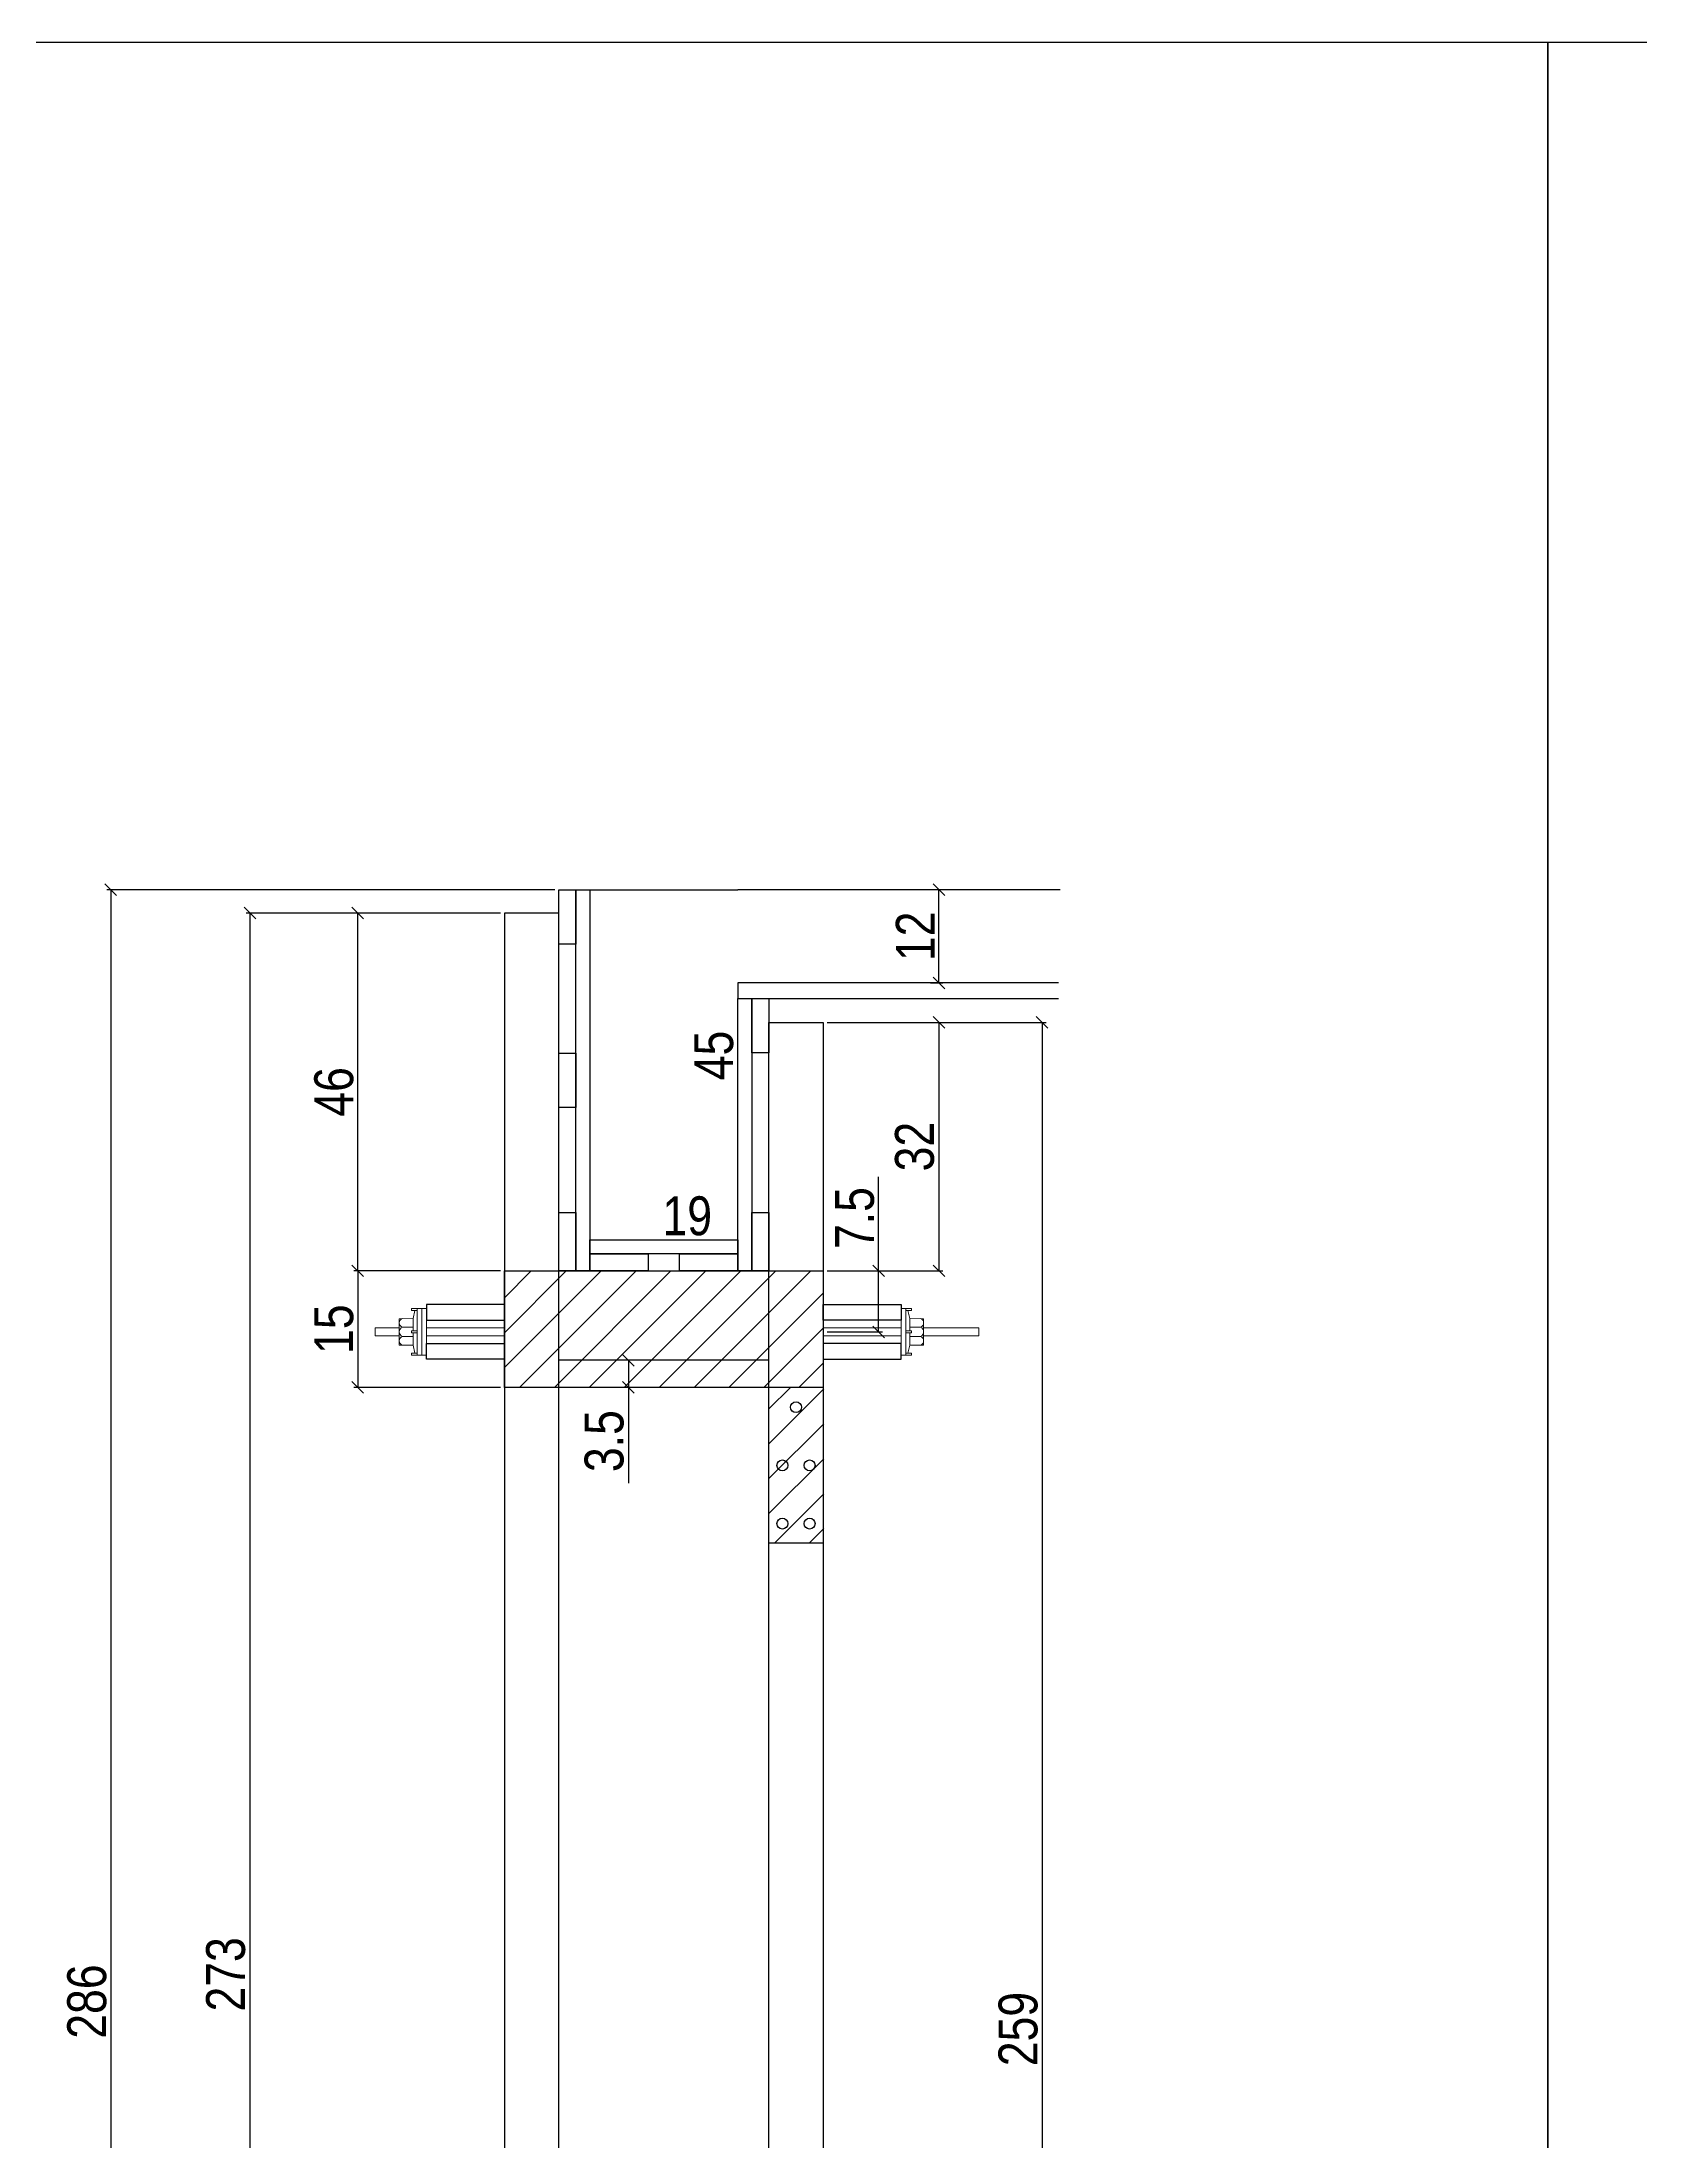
# Model space of a CAD drawing. Extents: x 15230 to 29563, y 3128 to 7338.
# Drawn here: x 25122 to 25533, y 5912 to 6452 of the extents above; entities that cross this region are included whole.
import ezdxf

# ---------------------------------------------------------------- set-up
doc = ezdxf.new("R2010")
doc.units = 0
doc.layers.add('BARRA_ANCORAGEM', color=1, linetype='Continuous', lineweight=15)
for name, color, linetype in [('COTA', 241, 'Continuous'), ('TIRAS REESCORAMENTO', 252, 'Continuous'), ('VIGAS', 3, 'Continuous')]:
    doc.layers.add(name, color=color, linetype=linetype)
doc.styles.add('COTA TECNICA 2X', font='techl___.ttf', dxfattribs={"height": 10})
doc.dimstyles.new('SECAO', dxfattribs={"dimscale": 0.333333, "dimtxt": 5, "dimasz": 9, "dimexe": 3, "dimexo": 3, "dimgap": 3, "dimtad": 1, "dimdec": 1, "dimlfac": 0.5, "dimzin": 12, "dimdsep": 46, "dimtxsty": 'COTA TECNICA 2X', "dimblk1": 'OBLIQUE', "dimblk2": 'OBLIQUE', "dimsah": 1, "dimcen": 0.9, "dimclrd": 4, "dimclre": 4, "dimclrt": 240, "dimadec": 1, "dimazin": 3, "dimtfac": 1, "dimtdec": 1, "dimtmove": 0, "dimatfit": 3, "dimfxl": 1, "dimtolj": 1, "dimtzin": 12, "dimarcsym": 0})

# ---------------------------------------------------------------- blocks, each defined once
blk = doc.blocks.new('_Oblique')
at = {"color": 0, "linetype": 'ByBlock', "lineweight": -2}
blk.add_line((-0.5, -0.5), (0.5, 0.5), dxfattribs=at)
blk = doc.blocks.new('*D233')
at = {"layer": 'COTA', "color": 4, "lineweight": -2, "transparency": 16777216}
for p, q in [((25239.81, 6228.16), (25174.4, 6228.16)), ((25175.4, 6228.16), (25175.4, 5682.07)), ((25239.81, 5682.07), (25174.4, 5682.07))]:
    blk.add_line(p, q, dxfattribs=at)
at = {"layer": 'DEFPOINTS', "color": 0, "transparency": 16777216}
for p in [(25240.81, 6228.16), (25175.4, 5682.07), (25240.81, 5682.07)]:
    blk.add_point(p, dxfattribs=at)
at = {"layer": 'COTA', "color": 4, "lineweight": -2, "transparency": 16777216, "xscale": 3, "yscale": 3, "zscale": 3}
for p, rotation in [((25175.4, 6228.16), 90), ((25175.4, 5682.07), 270)]:
    blk.add_blockref('_Oblique', p, dxfattribs=dict(at, rotation=rotation))
at = {"layer": 'COTA', "color": 240, "transparency": 16777216, "insert": (25169.18, 5955.12), "char_height": 10, "attachment_point": 5, "rotation": 90, "style": 'COTA TECNICA 2X'}
blk.add_mtext('\\A1;273', dxfattribs=at)
blk = doc.blocks.new('*D239')
at = {"layer": 'COTA', "color": 4, "lineweight": -2, "transparency": 16777216}
for p, q in [((25239.81, 6228.16), (25202.11, 6228.16)), ((25203.11, 6136.11), (25203.11, 6228.16)), ((25239.81, 6136.11), (25202.11, 6136.11))]:
    blk.add_line(p, q, dxfattribs=at)
at = {"layer": 'DEFPOINTS', "color": 0, "transparency": 16777216}
for p in [(25203.11, 6228.16), (25240.81, 6228.16), (25240.81, 6136.11)]:
    blk.add_point(p, dxfattribs=at)
at = {"layer": 'COTA', "color": 4, "lineweight": -2, "transparency": 16777216, "xscale": 3, "yscale": 3, "zscale": 3}
for p, rotation in [((25203.11, 6228.16), 90), ((25203.11, 6136.11), 270)]:
    blk.add_blockref('_Oblique', p, dxfattribs=dict(at, rotation=rotation))
at = {"layer": 'COTA', "color": 240, "transparency": 16777216, "insert": (25197.01, 6182.14), "char_height": 10, "attachment_point": 5, "rotation": 90, "style": 'COTA TECNICA 2X'}
blk.add_mtext('\\A1;46', dxfattribs=at)
blk = doc.blocks.new('*D240')
at = {"layer": 'COTA', "color": 4, "lineweight": -2, "transparency": 16777216}
for p, q in [((25323.81, 6200.04), (25353.56, 6200.04)), ((25352.56, 6200.04), (25352.56, 6136.11)), ((25323.81, 6136.11), (25353.56, 6136.11))]:
    blk.add_line(p, q, dxfattribs=at)
at = {"layer": 'DEFPOINTS', "color": 0, "transparency": 16777216}
for p in [(25322.81, 6200.04), (25322.81, 6136.11), (25352.56, 6136.11)]:
    blk.add_point(p, dxfattribs=at)
at = {"layer": 'COTA', "color": 4, "lineweight": -2, "transparency": 16777216, "xscale": 3, "yscale": 3, "zscale": 3}
for p, rotation in [((25352.56, 6200.04), 90), ((25352.56, 6136.11), 270)]:
    blk.add_blockref('_Oblique', p, dxfattribs=dict(at, rotation=rotation))
at = {"layer": 'COTA', "color": 240, "transparency": 16777216, "insert": (25346.34, 6168.07), "char_height": 10, "attachment_point": 5, "rotation": 90, "style": 'COTA TECNICA 2X'}
blk.add_mtext('\\A1;32', dxfattribs=at)
blk = doc.blocks.new('*D241')
at = {"layer": 'COTA', "color": 4, "lineweight": -2, "transparency": 16777216}
for p, q in [((25253.81, 6234.16), (25138.61, 6234.16)), ((25139.61, 6234.16), (25139.61, 5662.07)), ((25239.81, 5662.07), (25138.61, 5662.07))]:
    blk.add_line(p, q, dxfattribs=at)
at = {"layer": 'DEFPOINTS', "color": 0, "transparency": 16777216}
for p in [(25254.81, 6234.16), (25139.61, 5662.07), (25240.81, 5662.07)]:
    blk.add_point(p, dxfattribs=at)
at = {"layer": 'COTA', "color": 4, "lineweight": -2, "transparency": 16777216, "xscale": 3, "yscale": 3, "zscale": 3}
for p, rotation in [((25139.61, 6234.16), 90), ((25139.61, 5662.07), 270)]:
    blk.add_blockref('_Oblique', p, dxfattribs=dict(at, rotation=rotation))
at = {"layer": 'COTA', "color": 240, "transparency": 16777216, "insert": (25133.48, 5948.12), "char_height": 10, "attachment_point": 5, "rotation": 90, "style": 'COTA TECNICA 2X'}
blk.add_mtext('\\A1;286', dxfattribs=at)
blk = doc.blocks.new('*D243')
at = {"layer": 'DEFPOINTS', "color": 0, "transparency": 16777216}
for p in [(25287.85, 6234.16), (25300.81, 6234.16), (25287.85, 6144.11)]:
    blk.add_point(p, dxfattribs=at)
at = {"layer": 'COTA', "color": 240, "transparency": 16777216, "insert": (25294.7, 6191.52), "char_height": 10, "attachment_point": 5, "rotation": 90, "style": 'COTA TECNICA 2X'}
blk.add_mtext('\\A1;45', dxfattribs=at)
blk = doc.blocks.new('*D244')
at = {"layer": 'DEFPOINTS', "color": 0, "transparency": 16777216}
for p in [(25262.81, 6144.11), (25300.81, 6144.11), (25300.81, 6144.11)]:
    blk.add_point(p, dxfattribs=at)
at = {"layer": 'COTA', "color": 240, "transparency": 16777216, "insert": (25287.85, 6150.2), "char_height": 10, "attachment_point": 5, "style": 'COTA TECNICA 2X'}
blk.add_mtext('\\A1;19', dxfattribs=at)
blk = doc.blocks.new('*D246')
at = {"layer": 'COTA', "color": 4, "lineweight": -2, "transparency": 16777216}
for p, q in [((25352.56, 6210.16), (25352.56, 6234.16)), ((25353.56, 6234.16), (25353.56, 6234.16)), ((25350.41, 6210.16), (25353.56, 6210.16))]:
    blk.add_line(p, q, dxfattribs=at)
at = {"layer": 'DEFPOINTS', "color": 0, "transparency": 16777216}
for p in [(25352.56, 6234.16), (25352.56, 6234.16), (25349.41, 6210.16)]:
    blk.add_point(p, dxfattribs=at)
at = {"layer": 'COTA', "color": 4, "lineweight": -2, "transparency": 16777216, "xscale": 3, "yscale": 3, "zscale": 3}
for p, rotation in [((25352.56, 6234.16), 90), ((25352.56, 6210.16), 270)]:
    blk.add_blockref('_Oblique', p, dxfattribs=dict(at, rotation=rotation))
at = {"layer": 'COTA', "color": 240, "transparency": 16777216, "insert": (25346.5, 6222.16), "char_height": 10, "attachment_point": 5, "rotation": 90, "style": 'COTA TECNICA 2X'}
blk.add_mtext('\\A1;12', dxfattribs=at)
blk = doc.blocks.new('*D247')
at = {"layer": 'COTA', "color": 4, "lineweight": -2, "transparency": 16777216}
for p, q in [((25324.81, 6200.04), (25380.1, 6200.04)), ((25379.1, 6200.04), (25379.1, 5682.07)), ((25324.81, 5682.07), (25380.1, 5682.07))]:
    blk.add_line(p, q, dxfattribs=at)
at = {"layer": 'DEFPOINTS', "color": 0, "transparency": 16777216}
for p in [(25323.81, 6200.04), (25323.81, 5682.07), (25379.1, 5682.07)]:
    blk.add_point(p, dxfattribs=at)
at = {"layer": 'COTA', "color": 4, "lineweight": -2, "transparency": 16777216, "xscale": 3, "yscale": 3, "zscale": 3}
for p, rotation in [((25379.1, 6200.04), 90), ((25379.1, 5682.07), 270)]:
    blk.add_blockref('_Oblique', p, dxfattribs=dict(at, rotation=rotation))
at = {"layer": 'COTA', "color": 240, "transparency": 16777216, "insert": (25372.96, 5941.05), "char_height": 10, "attachment_point": 5, "rotation": 90, "style": 'COTA TECNICA 2X'}
blk.add_mtext('\\A1;259', dxfattribs=at)
blk = doc.blocks.new('*D249')
at = {"layer": 'COTA', "color": 4, "lineweight": -2, "transparency": 16777216}
for p, q in [((25239.81, 6136.11), (25202.11, 6136.11)), ((25203.11, 6136.11), (25203.11, 6106.11)), ((25239.81, 6106.11), (25202.11, 6106.11))]:
    blk.add_line(p, q, dxfattribs=at)
at = {"layer": 'DEFPOINTS', "color": 0, "transparency": 16777216}
for p in [(25240.81, 6136.11), (25203.11, 6106.11), (25240.81, 6106.11)]:
    blk.add_point(p, dxfattribs=at)
at = {"layer": 'COTA', "color": 4, "lineweight": -2, "transparency": 16777216, "xscale": 3, "yscale": 3, "zscale": 3}
for p, rotation in [((25203.11, 6136.11), 90), ((25203.11, 6106.11), 270)]:
    blk.add_blockref('_Oblique', p, dxfattribs=dict(at, rotation=rotation))
at = {"layer": 'COTA', "color": 240, "transparency": 16777216, "insert": (25197, 6121.11), "char_height": 10, "attachment_point": 5, "rotation": 90, "style": 'COTA TECNICA 2X'}
blk.add_mtext('\\A1;15', dxfattribs=at)
blk = doc.blocks.new('A$C51C4441F')
at = {"layer": 'BARRA_ANCORAGEM'}
for p, q in [((-2.25, 3.4), (-1.79, 5.5)), ((-2.25, 3.4), (-5.81, 3.39)), ((-5.81, 3.39), (-5.81, -3.39)), ((-2.25, 1.2), (-5.02, 1.2)), ((-2.25, 3.4), (-2.25, 3.4)), ((-2.25, 3.4), (-2.25, 0.25)), ((-2.25, -3.4), (-5.81, -3.39)), ((-2.25, -1.2), (-5.02, -1.2)), ((-2.25, -0.25), (-2.25, -3.4)), ((-2.25, -3.4), (-1.79, -5.5))]:
    blk.add_line(p, q, dxfattribs=at)
for points in [[(-2.7, 6), (-1.2, 6), (-1.2, 5.5), (-2.7, 5.5)], [(-1.2, -6), (0, -6), (0, 6), (-1.2, 6)], [(-2.7, 0.25), (-1.2, 0.25), (-1.2, -0.25), (-2.7, -0.25)], [(-2.7, -6), (-1.2, -6), (-1.2, -5.5), (-2.7, -5.5)]]:
    blk.add_lwpolyline(points, close=True, dxfattribs=at)
for centre, radius, start, end in [((-4.66, 2.3), 1.15, 107.7845, 252.2718), ((-4.52, 0), 1.3, 112.648, 247.4083), ((-4.66, -2.3), 1.15, 107.7845, 252.2718)]:
    blk.add_arc(centre, radius, start, end, dxfattribs=at)
blk = doc.blocks.new('*D250')
at = {"layer": 'COTA', "color": 4, "lineweight": -2, "transparency": 16777216}
for p, q in [((25337.03, 6136.11), (25337.03, 6160.26)), ((25323.81, 6136.11), (25338.03, 6136.11)), ((25337.03, 6120.41), (25337.03, 6136.11)), ((25323.81, 6120.41), (25338.03, 6120.41))]:
    blk.add_line(p, q, dxfattribs=at)
at = {"layer": 'DEFPOINTS', "color": 0, "transparency": 16777216}
for p in [(25322.81, 6136.11), (25337.03, 6136.11), (25322.81, 6120.41)]:
    blk.add_point(p, dxfattribs=at)
at = {"layer": 'COTA', "color": 4, "lineweight": -2, "transparency": 16777216, "xscale": 3, "yscale": 3, "zscale": 3}
for p, rotation in [((25337.03, 6136.11), 90), ((25337.03, 6120.41), 270)]:
    blk.add_blockref('_Oblique', p, dxfattribs=dict(at, rotation=rotation))
at = {"layer": 'COTA', "color": 240, "transparency": 16777216, "insert": (25330.92, 6149.69), "char_height": 10, "attachment_point": 5, "rotation": 90, "style": 'COTA TECNICA 2X'}
blk.add_mtext('\\A1;7.5', dxfattribs=at)
blk = doc.blocks.new('*D251')
at = {"layer": 'COTA', "color": 4, "lineweight": -2, "transparency": 16777216}
for p, q in [((25280.81, 6113.11), (25271.73, 6113.11)), ((25272.73, 6113.11), (25272.73, 6106.11)), ((25280.81, 6106.11), (25271.73, 6106.11)), ((25272.73, 6106.11), (25272.73, 6081.51))]:
    blk.add_line(p, q, dxfattribs=at)
at = {"layer": 'DEFPOINTS', "color": 0, "transparency": 16777216}
for p in [(25281.81, 6113.11), (25272.73, 6106.11), (25281.81, 6106.11)]:
    blk.add_point(p, dxfattribs=at)
at = {"layer": 'COTA', "color": 4, "lineweight": -2, "transparency": 16777216, "xscale": 3, "yscale": 3, "zscale": 3}
for p, rotation in [((25272.73, 6113.11), 90), ((25272.73, 6106.11), 270)]:
    blk.add_blockref('_Oblique', p, dxfattribs=dict(at, rotation=rotation))
at = {"layer": 'COTA', "color": 240, "transparency": 16777216, "insert": (25266.51, 6092.31), "char_height": 10, "attachment_point": 5, "rotation": 90, "style": 'COTA TECNICA 2X'}
blk.add_mtext('\\A1;3.5', dxfattribs=at)

msp = doc.modelspace()

# ---------------------------------------------------------------- hatches: boundary and pattern name
at = {"layer": 'COTA'}
h = msp.add_hatch(dxfattribs=at)
h.set_pattern_fill('ANSI31', color=256, scale=2, style=0)
h.set_pattern_definition([(45, (625.8566, -207160.956), (-4.49012806, 4.49012806), [])])
h.paths.add_polyline_path([(25322.81, 6106.11), (25322.81, 6136.11), (25240.81, 6136.11), (25240.81, 6106.11)])
h = msp.add_hatch(dxfattribs=at)
h.set_pattern_fill('ANSI31', color=256, scale=2, style=0)
h.set_pattern_definition([(45, (1649.08, -192153.2966), (-4.49012806, 4.49012806), [])])
h.paths.add_polyline_path([(25308.93, 6066.09), (25322.93, 6066.09), (25322.93, 6106.03), (25308.93, 6106.03)])

# ---------------------------------------------------------------- linework, layer by layer
at = {"linetype": 'Continuous'}
for p, q in [((25240.81, 6106.11), (25240.81, 6136.11)), ((25240.81, 6136.11), (25322.81, 6136.11)), ((25322.81, 6136.11), (25322.81, 6106.11)), ((25308.81, 6113.11), (25254.81, 6113.11)), ((25322.81, 6106.11), (25240.81, 6106.11))]:
    msp.add_line(p, q, dxfattribs=at)
msp.add_line((25322.81, 6066.09), (25308.81, 6066.09))
msp.add_lwpolyline([(25240.81, 5682.07), (25254.81, 5682.07), (25254.81, 6228.16), (25240.81, 6228.16)], close=True, dxfattribs=at)
msp.add_lwpolyline([(25308.81, 6113.11), (25308.81, 6200.04), (25322.81, 6200.04), (25322.81, 5682.07), (25308.81, 5682.07), (25308.81, 6113.11)], dxfattribs=at)
for centre in [(25315.81, 6101.03), (25312.31, 6086.06), (25319.31, 6086.06), (25312.31, 6071.09), (25319.31, 6071.09)]:
    msp.add_circle(centre, 1.4)
at = {"layer": 'BARRA_ANCORAGEM'}
for points in [[(25207.61, 6119.41), (25213.79, 6119.41), (25213.79, 6121.41), (25207.61, 6121.41)], [(25219.61, 6126.41), (25220.81, 6126.41), (25220.81, 6114.41), (25219.61, 6114.41)], [(25220.81, 6119.41), (25240.81, 6119.41), (25240.81, 6121.41), (25220.81, 6121.41)], [(25342.81, 6119.41), (25322.81, 6119.41), (25322.81, 6121.41), (25342.81, 6121.41)], [(25344.01, 6126.41), (25342.81, 6126.41), (25342.81, 6114.41), (25344.01, 6114.41)], [(25348.62, 6119.41), (25362.81, 6119.41), (25362.81, 6121.41), (25348.62, 6121.41)]]:
    msp.add_lwpolyline(points, close=True, dxfattribs=at)
at = {"layer": 'TIRAS REESCORAMENTO', "linetype": 'ByBlock'}
for p, q in [((25262.81, 6234.16), (25300.81, 6234.16)), ((25383.77, 6234.16), (25300.81, 6234.16)), ((25300.81, 6206.16), (25383.29, 6206.16))]:
    msp.add_line(p, q, dxfattribs=at)
for points in [[(25254.81, 6234.16), (25259.21, 6234.16), (25259.21, 6220.16), (25254.81, 6220.16)], [(25304.41, 6206.16), (25308.81, 6206.16), (25308.81, 6192.16), (25304.41, 6192.16)], [(25254.81, 6192.14), (25259.21, 6192.14), (25259.21, 6178.14), (25254.81, 6178.14)], [(25254.81, 6151.11), (25259.21, 6151.11), (25259.21, 6136.11), (25254.81, 6136.11)], [(25304.41, 6151.11), (25308.81, 6151.11), (25308.81, 6136.11), (25304.41, 6136.11)], [(25300.81, 6140.51), (25262.81, 6140.51), (25262.81, 6144.11), (25300.81, 6144.11)], [(25277.81, 6140.51), (25277.81, 6136.11), (25262.81, 6136.11), (25262.81, 6140.51)], [(25300.81, 6140.51), (25300.81, 6136.11), (25285.81, 6136.11), (25285.81, 6140.51)], [(25220.81, 6123.41), (25240.81, 6123.41), (25240.81, 6127.41), (25220.81, 6127.41)], [(25342.81, 6123.41), (25322.81, 6123.41), (25322.81, 6127.41), (25342.81, 6127.41)], [(25220.81, 6117.41), (25240.81, 6117.41), (25240.81, 6113.41), (25220.81, 6113.41)], [(25342.81, 6117.41), (25322.81, 6117.41), (25322.81, 6113.41), (25342.81, 6113.41)]]:
    msp.add_lwpolyline(points, close=True, dxfattribs=at)
for points in [[(25262.81, 6136.11), (25259.21, 6136.11), (25259.21, 6234.16), (25262.81, 6234.16), (25262.81, 6136.11)], [(25383.29, 6210.16), (25300.81, 6210.16), (25300.81, 6206.16), (25383.29, 6206.16)], [(25304.41, 6136.11), (25300.81, 6136.11), (25300.81, 6206.16), (25304.41, 6206.16), (25304.41, 6136.11)]]:
    msp.add_lwpolyline(points, dxfattribs=at)
at = {"layer": 'VIGAS'}
for points in [[(25509.13, 5487.46), (24884.85, 5487.46), (24884.85, 6452.24), (25509.13, 6452.24)], [(26133.42, 5487.46), (25509.13, 5487.46), (25509.13, 6452.24), (26133.42, 6452.24)]]:
    msp.add_lwpolyline(points, close=True, dxfattribs=at)

# ---------------------------------------------------------------- block references
at = {"layer": 'BARRA_ANCORAGEM', "xscale": -1, "rotation": 180}
msp.add_blockref('A$C51C4441F', (25219.61, 6120.41), dxfattribs=at)
at = {"layer": 'BARRA_ANCORAGEM', "xscale": -1}
msp.add_blockref('A$C51C4441F', (25342.81, 6120.41), dxfattribs=at)

# ---------------------------------------------------------------- dimensions: what is measured, and where the dimension line sits
at = {"layer": 'COTA', "color": 3}
for base, p1, p2, picture, middle in [((25139.61, 5662.07), (25254.81, 6234.16), (25240.81, 5662.07), '*D241', (25133.48, 5948.12)), ((25352.56, 6234.16), (25349.41, 6210.16), (25352.56, 6234.16), '*D246', (25346.5, 6222.16)), ((25175.4, 5682.07), (25240.81, 6228.16), (25240.81, 5682.07), '*D233', (25169.18, 5955.12)), ((25203.11, 6228.16), (25240.81, 6136.11), (25240.81, 6228.16), '*D239', (25197.01, 6182.14)), ((25352.56, 6136.11), (25322.81, 6200.04), (25322.81, 6136.11), '*D240', (25346.34, 6168.07)), ((25379.1, 5682.07), (25323.81, 6200.04), (25323.81, 5682.07), '*D247', (25372.96, 5941.05)), ((25203.11, 6106.11), (25240.81, 6136.11), (25240.81, 6106.11), '*D249', (25197, 6121.11)), ((25272.73, 6106.11), (25281.81, 6113.11), (25281.81, 6106.11), '*D251', (25266.51, 6092.31))]:
    dim = msp.add_linear_dim(base=base, p1=p1, p2=p2, angle=90, dimstyle='SECAO', dxfattribs=at)
    dim.commit()
    dim.dimension.update_dxf_attribs({"geometry": picture, "text_midpoint": middle})
dim = msp.add_linear_dim(base=(25300.81, 6234.16), p1=(25287.85, 6144.11), p2=(25287.85, 6234.16), angle=90, dimstyle='SECAO', override={"dimse1": 1, "dimse2": 1, "dimsd1": 1, "dimsd2": 1}, dxfattribs=at)
dim.commit()
dim.dimension.update_dxf_attribs({"geometry": '*D243', "text_midpoint": (25300.81, 6191.52), "dimtype": 160})
dim = msp.add_linear_dim(base=(25337.03, 6136.11), p1=(25322.81, 6120.41), p2=(25322.81, 6136.11), angle=90, text='7.5', dimstyle='SECAO', dxfattribs=at)
dim.commit()
dim.dimension.update_dxf_attribs({"geometry": '*D250', "text_midpoint": (25330.92, 6149.69)})
dim = msp.add_linear_dim(base=(25300.81, 6144.11), p1=(25262.81, 6144.11), p2=(25300.81, 6144.11), dimstyle='SECAO', override={"dimse1": 1, "dimse2": 1, "dimsd1": 1, "dimsd2": 1}, dxfattribs=at)
dim.commit()
dim.dimension.update_dxf_attribs({"geometry": '*D244', "text_midpoint": (25287.85, 6144.11), "dimtype": 160})

doc.saveas('drawing.dxf')
